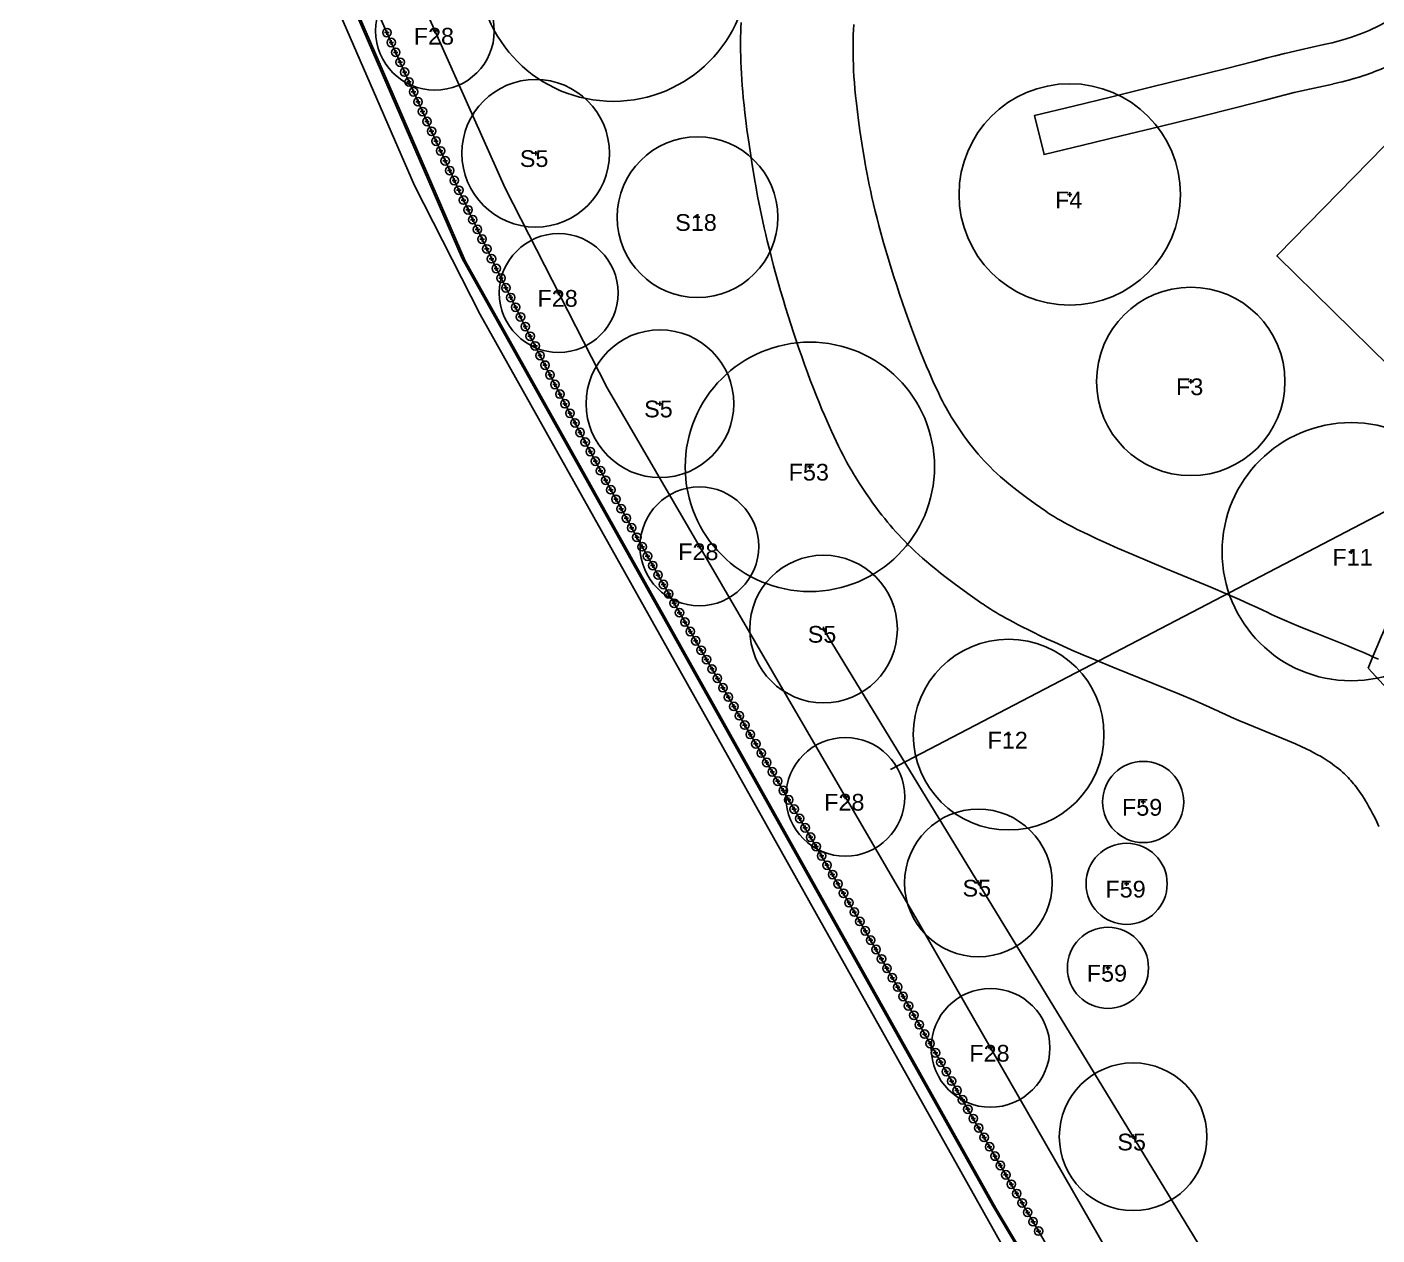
# Model space of a CAD drawing. Header units: millimetres. Extents: x 0 to 135, y -17 to 120.
# Drawn here: x 21.16 to 51.77, y 52.82 to 80.21 of the extents above; entities that cross this region are included whole.
import ezdxf

# ---------------------------------------------------------------- set-up
doc = ezdxf.new("R2010")
doc.units = ezdxf.units.MM
for name, color, linetype in [('Accessory', 7, 'Continuous'), ('Hedge', 7, 'Continuous'), ('Label', 7, 'Continuous'), ('Lot Boundary', 7, 'Continuous'), ('Path', 7, 'Continuous'), ('Plan View', 7, 'Continuous'), ('Plant', 7, 'Continuous'), ('Plant Row', 7, 'Continuous'), ('Region', 7, 'Continuous'), ('Sprinkler Line', 7, 'Continuous')]:
    doc.layers.add(name, color=color, linetype=linetype)
picture_1 = doc.add_image_def('image1.jpg', size_in_pixel=(8192, 8192))

# ---------------------------------------------------------------- blocks, each defined once
blk = doc.blocks.new('1')
at = {"flags": 1}
for tag in ['Export Name', 'Export Layer']:
    blk.add_attdef(tag, (0, 0), '', height=0.0254, dxfattribs=at)
at = {"layer": 'Plan View'}
image = blk.add_image(picture_1, insert=(0, 0), size_in_units=(120, 120), dxfattribs=dict(at, fade=50))
image.dxf.flags = 7
blk = doc.blocks.new('25')
at = {"layer": 'Path'}
for points in [[(51.818, 62.085), (51.768, 62.193), (51.722, 62.286), (51.675, 62.378), (51.635, 62.454), (51.593, 62.53), (51.551, 62.604), (51.516, 62.663), (51.481, 62.721), (51.444, 62.778), (51.408, 62.834), (51.37, 62.888), (51.332, 62.941), (51.303, 62.98), (51.274, 63.018), (51.244, 63.055), (51.214, 63.091), (51.184, 63.126), (51.154, 63.16), (51.123, 63.193), (51.102, 63.214), (51.071, 63.245), (51.039, 63.275), (50.995, 63.315), (50.951, 63.354), (50.906, 63.391), (50.86, 63.428), (50.814, 63.463), (50.766, 63.498), (50.718, 63.532), (50.669, 63.565), (50.619, 63.597), (50.556, 63.637), (50.492, 63.675), (50.426, 63.712), (50.346, 63.756), (50.264, 63.798), (50.167, 63.847), (50.053, 63.9), (49.923, 63.959), (49.744, 64.037), (48.844, 64.402), (48.639, 64.489), (48.466, 64.565), (48.326, 64.629), (48.202, 64.687), (48.184, 64.696), (48.092, 64.739), (47.974, 64.793), (47.825, 64.859), (47.619, 64.948), (47.294, 65.083), (45.784, 65.694), (45.381, 65.861), (45.101, 65.979), (44.855, 66.085), (44.641, 66.179), (44.461, 66.26), (44.283, 66.342), (44.138, 66.41), (43.995, 66.479), (43.855, 66.548), (43.745, 66.603), (43.638, 66.658), (43.533, 66.714), (43.43, 66.769), (43.355, 66.811), (43.281, 66.852), (43.209, 66.894), (43.139, 66.935), (43.071, 66.977), (43.004, 67.018), (42.94, 67.06), (42.877, 67.101), (42.837, 67.129), (42.817, 67.143), (42.547, 67.331), (42.33, 67.488), (42.157, 67.615), (42.007, 67.728), (41.878, 67.828), (41.769, 67.916), (41.662, 68.003), (41.558, 68.091), (41.471, 68.167), (41.386, 68.243), (41.302, 68.321), (41.219, 68.399), (41.138, 68.478), (41.058, 68.559), (40.993, 68.627), (40.928, 68.697), (40.863, 68.767), (40.799, 68.839), (40.736, 68.913), (40.673, 68.987), (40.611, 69.064), (40.548, 69.142), (40.486, 69.222), (40.412, 69.321), (40.338, 69.422), (40.264, 69.527), (40.19, 69.634), (40.115, 69.746), (40.041, 69.86), (39.965, 69.979), (39.94, 70.019), (39.902, 70.081), (39.864, 70.145), (39.825, 70.212), (39.786, 70.281), (39.748, 70.352), (39.708, 70.425), (39.669, 70.5), (39.616, 70.603), (39.563, 70.709), (39.51, 70.819), (39.457, 70.932), (39.403, 71.048), (39.35, 71.166), (39.296, 71.288), (39.243, 71.412), (39.189, 71.539), (39.122, 71.701), (39.056, 71.866), (38.99, 72.035), (38.924, 72.207), (38.859, 72.381), (38.794, 72.559), (38.73, 72.738), (38.666, 72.92), (38.604, 73.103), (38.542, 73.288), (38.482, 73.474), (38.422, 73.662), (38.364, 73.85), (38.307, 74.039), (38.251, 74.229), (38.197, 74.418), (38.144, 74.608), (38.092, 74.797), (38.043, 74.986), (37.995, 75.173), (37.949, 75.36), (37.913, 75.509), (37.879, 75.656), (37.846, 75.803), (37.815, 75.948), (37.785, 76.092), (37.756, 76.235), (37.729, 76.376), (37.703, 76.515), (37.679, 76.653), (37.673, 76.687), (37.607, 77.085), (37.557, 77.403), (37.521, 77.65), (37.487, 77.89), (37.461, 78.095), (37.44, 78.268), (37.421, 78.438), (37.404, 78.606), (37.391, 78.745), (37.379, 78.882), (37.37, 79.018), (37.361, 79.154), (37.354, 79.289), (37.349, 79.423), (37.345, 79.557), (37.343, 79.665), (37.342, 79.772), (37.342, 79.879), (37.343, 79.987), (37.345, 80.094), (37.348, 80.203), (37.353, 80.311)], [(39.908, 80.265), (39.902, 80.15), (39.897, 80.036), (39.894, 79.923), (39.893, 79.81), (39.893, 79.697), (39.894, 79.585), (39.896, 79.472), (39.9, 79.359), (39.906, 79.224), (39.914, 79.087), (39.924, 78.95), (39.936, 78.812), (39.951, 78.648), (39.969, 78.482), (39.992, 78.289), (40.018, 78.092), (40.05, 77.864), (40.094, 77.576), (40.161, 77.164), (40.171, 77.107), (40.191, 76.992), (40.212, 76.874), (40.236, 76.755), (40.26, 76.633), (40.287, 76.51), (40.321, 76.354), (40.358, 76.196), (40.397, 76.035), (40.438, 75.873), (40.48, 75.71), (40.524, 75.545), (40.579, 75.346), (40.636, 75.146), (40.696, 74.946), (40.756, 74.746), (40.819, 74.547), (40.883, 74.348), (40.948, 74.151), (41.014, 73.955), (41.081, 73.762), (41.149, 73.572), (41.217, 73.385), (41.285, 73.202), (41.354, 73.022), (41.423, 72.848), (41.492, 72.678), (41.56, 72.514), (41.616, 72.382), (41.672, 72.254), (41.728, 72.131), (41.782, 72.013), (41.836, 71.9), (41.879, 71.813), (41.921, 71.73), (41.962, 71.651), (42.003, 71.576), (42.043, 71.505), (42.072, 71.454), (42.101, 71.406), (42.12, 71.375), (42.194, 71.257), (42.269, 71.143), (42.343, 71.034), (42.407, 70.943), (42.472, 70.854), (42.536, 70.769), (42.601, 70.686), (42.666, 70.606), (42.732, 70.528), (42.798, 70.452), (42.866, 70.378), (42.934, 70.306), (43.003, 70.236), (43.074, 70.167), (43.156, 70.089), (43.24, 70.013), (43.326, 69.937), (43.426, 69.853), (43.541, 69.76), (43.673, 69.657), (43.824, 69.544), (44.023, 69.4), (44.265, 69.23), (44.31, 69.199), (44.358, 69.168), (44.407, 69.136), (44.458, 69.105), (44.53, 69.062), (44.604, 69.019), (44.682, 68.976), (44.763, 68.932), (44.867, 68.877), (44.976, 68.821), (45.112, 68.754), (45.253, 68.686), (45.424, 68.606), (45.627, 68.514), (45.889, 68.397), (46.216, 68.256), (46.98, 67.935), (48.006, 67.509), (48.391, 67.345), (48.656, 67.23), (48.885, 67.127), (49.057, 67.048), (49.2, 66.982), (49.269, 66.949), (49.383, 66.894), (49.519, 66.832), (49.676, 66.761), (49.853, 66.685), (50.05, 66.602), (50.371, 66.472), (51.088, 66.188), (51.302, 66.1), (51.455, 66.035), (51.586, 65.978), (51.697, 65.927), (51.806, 65.876)]]:
    blk.add_lwpolyline(points, dxfattribs=at)
at = {"flags": 1}
for tag in ['Export Name', 'Export Layer']:
    blk.add_attdef(tag, (0, 0), '', height=0.0254, dxfattribs=at)
blk = doc.blocks.new('26')
at = {"layer": 'Path'}
blk.add_lwpolyline([(51.571, 65.672), (51.663, 65.897), (51.768, 66.149), (51.868, 66.382), (51.972, 66.618), (52.072, 66.842), (52.163, 67.042), (52.261, 67.255), (52.344, 67.432), (52.431, 67.616), (52.522, 67.806), (52.617, 68.002), (52.717, 68.202), (52.794, 68.356), (52.873, 68.512), (52.954, 68.67), (53.037, 68.83), (53.122, 68.991), (53.209, 69.155), (53.298, 69.32), (53.359, 69.43), (53.42, 69.541), (53.482, 69.653), (53.545, 69.764), (53.609, 69.877), (53.673, 69.989), (53.738, 70.101), (53.804, 70.214), (53.871, 70.327), (53.939, 70.439), (54.007, 70.552), (54.076, 70.665), (54.146, 70.777), (54.216, 70.889), (54.287, 71.001), (54.359, 71.113), (54.431, 71.224), (54.504, 71.334), (54.578, 71.445), (54.652, 71.554), (54.727, 71.663), (54.803, 71.771), (54.879, 71.879), (54.955, 71.986), (55.033, 72.091), (55.072, 72.144), (55.15, 72.248), (55.189, 72.3), (55.228, 72.352), (55.268, 72.403), (55.308, 72.454), (55.347, 72.505), (55.387, 72.555), (55.427, 72.605), (55.468, 72.655), (55.508, 72.705), (55.548, 72.754), (55.589, 72.803), (55.63, 72.851), (55.671, 72.9), (55.711, 72.947), (55.753, 72.995), (55.794, 73.042), (55.835, 73.089), (55.876, 73.135), (55.918, 73.181), (55.96, 73.227), (56.001, 73.272), (56.043, 73.317), (56.085, 73.361), (56.127, 73.405), (56.169, 73.449), (56.212, 73.492), (56.254, 73.534), (56.296, 73.577), (56.339, 73.618), (56.382, 73.66), (56.424, 73.701), (56.467, 73.741), (56.51, 73.781), (56.553, 73.82), (56.596, 73.859), (56.639, 73.897), (56.683, 73.935), (56.726, 73.972), (56.77, 74.009), (56.813, 74.045), (56.857, 74.081), (56.901, 74.117), (56.945, 74.152), (56.989, 74.187), (57.033, 74.221), (57.078, 74.256), (57.122, 74.29), (57.167, 74.323), (57.212, 74.357), (57.257, 74.39), (57.302, 74.423), (57.347, 74.455), (57.392, 74.488), (57.438, 74.52), (57.483, 74.552), (57.529, 74.583), (57.575, 74.614), (57.621, 74.645), (57.667, 74.676), (57.714, 74.706), (57.76, 74.736), (57.807, 74.766), (57.853, 74.796), (57.9, 74.825), (57.947, 74.854), (57.994, 74.883), (58.041, 74.912), (58.088, 74.94), (58.135, 74.968), (58.183, 74.996), (58.23, 75.024), (58.278, 75.051), (58.326, 75.078), (58.374, 75.105), (58.421, 75.131), (58.47, 75.158), (58.518, 75.184), (58.614, 75.236), (58.711, 75.286), (58.808, 75.336), (58.906, 75.385), (59.004, 75.433), (59.102, 75.48), (59.201, 75.527), (59.3, 75.572), (59.399, 75.617), (59.498, 75.661), (59.598, 75.705), (59.698, 75.747), (59.798, 75.789), (59.898, 75.83), (59.999, 75.87), (60.1, 75.91), (60.201, 75.949), (60.302, 75.987), (60.403, 76.025), (60.505, 76.062), (60.606, 76.098), (60.708, 76.134), (60.81, 76.169), (60.912, 76.204), (61.014, 76.238), (61.167, 76.289), (61.32, 76.338), (61.473, 76.386), (61.627, 76.433), (61.78, 76.479), (61.933, 76.524), (62.087, 76.568), (62.291, 76.626), (62.494, 76.682), (62.749, 76.751), (63.052, 76.832), (63.605, 76.975), (64.541, 77.214), (64.878, 77.302), (65.116, 77.365), (65.304, 77.417), (65.491, 77.468), (65.675, 77.521), (65.812, 77.561), (65.948, 77.602), (66.083, 77.643), (66.216, 77.685), (66.349, 77.727), (66.436, 77.756), (66.479, 77.77), (66.744, 77.858), (67.015, 77.946), (67.34, 78.05), (67.672, 78.154), (68.059, 78.272), (68.5, 78.405), (69.043, 78.565), (69.633, 78.736), (70.357, 78.942), (71.228, 79.184), (72.359, 79.49), (73.776, 79.862), (74.465, 77.459), (73.373, 77.174), (72.416, 76.917), (71.553, 76.68), (70.81, 76.472), (70.186, 76.293), (69.651, 76.138), (69.165, 75.993), (68.731, 75.862), (68.351, 75.745), (68.026, 75.643), (67.707, 75.54), (67.442, 75.454), (67.269, 75.396), (67.183, 75.367), (67.055, 75.326), (66.926, 75.285), (66.796, 75.245), (66.666, 75.206), (66.536, 75.168), (66.405, 75.131), (66.23, 75.082), (66.055, 75.035), (65.835, 74.977), (65.57, 74.909), (65.127, 74.798), (64.236, 74.579), (63.923, 74.501), (63.699, 74.443), (63.52, 74.396), (63.341, 74.348), (63.162, 74.298), (63.028, 74.261), (62.894, 74.222), (62.761, 74.182), (62.627, 74.142), (62.493, 74.1), (62.36, 74.057), (62.271, 74.028), (62.182, 73.999), (62.093, 73.968), (62.005, 73.938), (61.916, 73.907), (61.828, 73.875), (61.74, 73.842), (61.651, 73.809), (61.563, 73.775), (61.475, 73.741), (61.387, 73.706), (61.3, 73.67), (61.212, 73.633), (61.124, 73.596), (61.037, 73.558), (60.95, 73.519), (60.863, 73.48), (60.776, 73.439), (60.689, 73.398), (60.603, 73.356), (60.516, 73.313), (60.43, 73.269), (60.344, 73.225), (60.258, 73.179), (60.173, 73.132), (60.087, 73.085), (60.002, 73.036), (59.917, 72.987), (59.832, 72.936), (59.747, 72.885), (59.663, 72.832), (59.579, 72.778), (59.495, 72.724), (59.453, 72.696), (59.411, 72.668), (59.369, 72.64), (59.328, 72.611), (59.286, 72.582), (59.244, 72.553), (59.203, 72.523), (59.161, 72.494), (59.12, 72.464), (59.079, 72.433), (59.037, 72.403), (58.996, 72.372), (58.955, 72.34), (58.914, 72.309), (58.873, 72.277), (58.832, 72.245), (58.791, 72.212), (58.75, 72.18), (58.71, 72.146), (58.669, 72.113), (58.628, 72.079), (58.588, 72.045), (58.547, 72.011), (58.507, 71.975), (58.466, 71.94), (58.426, 71.903), (58.386, 71.867), (58.346, 71.829), (58.306, 71.791), (58.266, 71.753), (58.226, 71.714), (58.186, 71.674), (58.146, 71.634), (58.106, 71.593), (58.066, 71.552), (58.026, 71.51), (57.987, 71.468), (57.947, 71.426), (57.908, 71.383), (57.868, 71.339), (57.829, 71.295), (57.79, 71.251), (57.751, 71.206), (57.712, 71.16), (57.673, 71.114), (57.634, 71.068), (57.595, 71.022), (57.556, 70.974), (57.517, 70.927), (57.479, 70.879), (57.44, 70.831), (57.402, 70.782), (57.364, 70.733), (57.326, 70.684), (57.287, 70.634), (57.25, 70.584), (57.212, 70.534), (57.174, 70.483), (57.136, 70.432), (57.099, 70.381), (57.061, 70.329), (57.024, 70.277), (56.987, 70.225), (56.949, 70.173), (56.876, 70.067), (56.802, 69.96), (56.729, 69.852), (56.657, 69.743), (56.585, 69.634), (56.513, 69.523), (56.442, 69.412), (56.372, 69.3), (56.302, 69.188), (56.233, 69.075), (56.164, 68.962), (56.096, 68.848), (56.029, 68.734), (55.962, 68.619), (55.896, 68.505), (55.83, 68.39), (55.765, 68.275), (55.701, 68.16), (55.637, 68.045), (55.574, 67.93), (55.512, 67.815), (55.451, 67.7), (55.36, 67.529), (55.271, 67.359), (55.183, 67.189), (55.098, 67.021), (55.014, 66.854), (54.932, 66.689), (54.852, 66.526), (54.774, 66.364), (54.673, 66.153), (54.575, 65.946), (54.481, 65.744), (54.392, 65.548), (54.305, 65.358), (54.204, 65.129), (54.108, 64.912), (54.002, 64.668), (53.892, 64.407), (53.77, 64.114), (53.63, 63.767), (53.538, 63.532)], close=True, dxfattribs=at)
at = {"flags": 1}
for tag in ['Export Name', 'Export Layer']:
    blk.add_attdef(tag, (0, 0), '', height=0.0254, dxfattribs=at)
blk = doc.blocks.new('27')
at = {"layer": 'Region'}
blk.add_lwpolyline([(64.821, 16.135), (47.387, 45.257), (31.439, 73.695), (29.947, 76.615), (21.269, 96.585), (28.361, 102.197), (42.114, 109.413), (68.819, 118.294), (77.639, 101.149), (82.079, 93.44), (90.775, 78.391), (103.175, 55.304), (100.566, 53.62), (108.309, 38.555)], close=True, dxfattribs=at)
at = {"flags": 1}
for tag in ['Export Name', 'Export Layer']:
    blk.add_attdef(tag, (0, 0), '', height=0.0254, dxfattribs=at)
blk = doc.blocks.new('28')
at = {"layer": 'Region'}
blk.add_lwpolyline([(43.131, 53.427), (31.098, 74.909), (21.972, 95.987), (28.756, 101.559), (42.566, 108.747), (69.055, 117.711), (103.378, 54.961), (100.793, 53.427), (108.465, 38.325), (65.34, 16.116)], close=True, dxfattribs=at)
at = {"flags": 1}
for tag in ['Export Name', 'Export Layer']:
    blk.add_attdef(tag, (0, 0), '', height=0.0254, dxfattribs=at)
blk = doc.blocks.new('87')
at = {"layer": 'Plant'}
for points in [[(47.5, 72.176), (47.601, 72.176)], [(47.551, 72.126), (47.551, 72.227)]]:
    blk.add_lwpolyline(points, dxfattribs=at)
blk.add_circle((47.551, 72.176), 2.136, dxfattribs=at)
at = {"flags": 1}
for tag in ['Export Name', 'Export Layer']:
    blk.add_attdef(tag, (0, 0), '', height=0.0254, dxfattribs=at)
blk = doc.blocks.new('104')
at = {"layer": 'Plant'}
for points in [[(32.646, 77.349), (32.747, 77.349)], [(32.696, 77.298), (32.696, 77.399)]]:
    blk.add_lwpolyline(points, dxfattribs=at)
blk.add_circle((32.696, 77.349), 1.674, dxfattribs=at)
at = {"flags": 1}
for tag in ['Export Name', 'Export Layer']:
    blk.add_attdef(tag, (0, 0), '', height=0.0254, dxfattribs=at)
blk = doc.blocks.new('105')
at = {"layer": 'Plant'}
for points in [[(35.464, 71.671), (35.565, 71.671)], [(35.515, 71.62), (35.515, 71.721)]]:
    blk.add_lwpolyline(points, dxfattribs=at)
blk.add_circle((35.515, 71.671), 1.674, dxfattribs=at)
at = {"flags": 1}
for tag in ['Export Name', 'Export Layer']:
    blk.add_attdef(tag, (0, 0), '', height=0.0254, dxfattribs=at)
blk = doc.blocks.new('108')
at = {"layer": 'Plant'}
for points in [[(36.366, 75.849), (36.366, 75.95)], [(36.315, 75.899), (36.416, 75.899)]]:
    blk.add_lwpolyline(points, dxfattribs=at)
blk.add_circle((36.366, 75.899), 1.821, dxfattribs=at)
at = {"flags": 1}
for tag in ['Export Name', 'Export Layer']:
    blk.add_attdef(tag, (0, 0), '', height=0.0254, dxfattribs=at)
blk = doc.blocks.new('109')
at = {"layer": 'Plant'}
for points in [[(34.407, 81.599), (34.508, 81.599)], [(34.458, 81.549), (34.458, 81.65)]]:
    blk.add_lwpolyline(points, dxfattribs=at)
blk.add_circle((34.458, 81.599), 3.073, dxfattribs=at)
at = {"flags": 1}
for tag in ['Export Name', 'Export Layer']:
    blk.add_attdef(tag, (0, 0), '', height=0.0254, dxfattribs=at)
blk = doc.blocks.new('117')
at = {"layer": 'Plant'}
for points in [[(43.37, 64.167), (43.472, 64.167)], [(43.421, 64.116), (43.421, 64.218)]]:
    blk.add_lwpolyline(points, dxfattribs=at)
blk.add_circle((43.421, 64.167), 2.162, dxfattribs=at)
at = {"flags": 1}
for tag in ['Export Name', 'Export Layer']:
    blk.add_attdef(tag, (0, 0), '', height=0.0254, dxfattribs=at)
blk = doc.blocks.new('183')
at = {"layer": 'Accessory'}
blk.add_lwpolyline([(52.053, 72.526), (52.06, 72.524), (52.067, 72.525), (52.073, 72.528), (55.876, 76.407), (55.883, 76.42), (55.885, 76.427), (55.885, 76.434), (55.88, 76.447), (53.351, 78.926), (53.343, 78.93), (53.338, 78.932), (53.33, 78.93), (53.318, 78.923), (49.524, 75.049), (49.516, 75.036), (49.514, 75.03), (49.514, 75.023), (49.518, 75.01), (52.047, 72.53)], close=True, dxfattribs=at)
at = {"flags": 1}
for tag in ['Export Name', 'Export Layer']:
    blk.add_attdef(tag, (0, 0), '', height=0.0254, dxfattribs=at)
blk = doc.blocks.new('267')
at = {"layer": 'Plant'}
for points in [[(38.863, 70.239), (38.965, 70.239)], [(38.914, 70.188), (38.914, 70.29)]]:
    blk.add_lwpolyline(points, dxfattribs=at)
blk.add_circle((38.914, 70.239), 2.827, dxfattribs=at)
at = {"flags": 1}
for tag in ['Export Name', 'Export Layer']:
    blk.add_attdef(tag, (0, 0), '', height=0.0254, dxfattribs=at)
blk = doc.blocks.new('268')
at = {"layer": 'Plant'}
for points in [[(51.138, 68.315), (51.239, 68.315)], [(51.188, 68.264), (51.188, 68.366)]]:
    blk.add_lwpolyline(points, dxfattribs=at)
blk.add_circle((51.188, 68.315), 2.926, dxfattribs=at)
at = {"flags": 1}
for tag in ['Export Name', 'Export Layer']:
    blk.add_attdef(tag, (0, 0), '', height=0.0254, dxfattribs=at)
blk = doc.blocks.new('269')
at = {"layer": 'Plant'}
for points in [[(44.757, 76.415), (44.858, 76.415)], [(44.807, 76.364), (44.807, 76.466)]]:
    blk.add_lwpolyline(points, dxfattribs=at)
blk.add_circle((44.807, 76.415), 2.51, dxfattribs=at)
at = {"flags": 1}
for tag in ['Export Name', 'Export Layer']:
    blk.add_attdef(tag, (0, 0), '', height=0.0254, dxfattribs=at)
blk = doc.blocks.new('276')
at = {"layer": 'Plant'}
for points in [[(46.422, 62.64), (46.524, 62.64)], [(46.473, 62.589), (46.473, 62.691)]]:
    blk.add_lwpolyline(points, dxfattribs=at)
blk.add_circle((46.473, 62.64), 0.92, dxfattribs=at)
at = {"flags": 1}
for tag in ['Export Name', 'Export Layer']:
    blk.add_attdef(tag, (0, 0), '', height=0.0254, dxfattribs=at)
blk = doc.blocks.new('279')
at = {"layer": 'Plant'}
for points in [[(46.046, 60.785), (46.147, 60.785)], [(46.097, 60.735), (46.097, 60.836)]]:
    blk.add_lwpolyline(points, dxfattribs=at)
blk.add_circle((46.097, 60.785), 0.92, dxfattribs=at)
at = {"flags": 1}
for tag in ['Export Name', 'Export Layer']:
    blk.add_attdef(tag, (0, 0), '', height=0.0254, dxfattribs=at)
blk = doc.blocks.new('280')
at = {"layer": 'Plant'}
for points in [[(45.623, 58.878), (45.725, 58.878)], [(45.674, 58.827), (45.674, 58.929)]]:
    blk.add_lwpolyline(points, dxfattribs=at)
blk.add_circle((45.674, 58.878), 0.92, dxfattribs=at)
at = {"flags": 1}
for tag in ['Export Name', 'Export Layer']:
    blk.add_attdef(tag, (0, 0), '', height=0.0254, dxfattribs=at)
blk = doc.blocks.new('321')
at = {"layer": 'Sprinkler Line'}
blk.add_lwpolyline([(83.106, 85.478), (40.74, 63.377)], dxfattribs=at)
at = {"flags": 1}
for tag in ['Export Name', 'Export Layer']:
    blk.add_attdef(tag, (0, 0), '', height=0.0254, dxfattribs=at)
blk = doc.blocks.new('340')
at = {"layer": 'Hedge'}
blk.add_lwpolyline([(45.759, 78.629), (46.642, 78.844), (47.503, 79.056), (48.361, 79.27), (48.98, 79.429), (49.281, 79.51), (49.463, 79.558), (49.471, 79.56), (49.676, 79.611), (49.685, 79.613), (50.043, 79.695), (50.573, 79.812), (50.76, 79.856), (50.895, 79.891), (51.003, 79.921), (51.098, 79.95), (51.194, 79.98), (51.278, 80.009), (51.363, 80.04), (51.449, 80.073), (51.523, 80.103), (51.599, 80.136), (51.675, 80.171), (51.754, 80.208), (51.834, 80.247), (51.916, 80.289), (51.971, 80.319), (52.011, 80.341), (52.051, 80.364), (52.106, 80.396), (52.162, 80.43), (52.218, 80.466), (52.275, 80.503), (52.348, 80.553), (52.421, 80.604), (52.495, 80.657), (52.568, 80.712), (52.658, 80.781), (52.748, 80.851), (52.852, 80.936), (52.971, 81.035), (53.104, 81.148), (53.248, 81.275), (53.417, 81.428), (53.644, 81.639), (54.293, 82.26), (54.301, 82.268), (54.38, 82.339), (54.391, 82.349), (54.431, 82.383), (54.903, 82.796), (54.921, 82.811), (55.022, 82.891), (55.042, 82.905), (55.13, 82.968), (55.149, 82.981), (55.232, 83.033), (55.246, 83.042), (55.292, 83.068), (55.306, 83.076), (55.511, 83.186), (55.533, 83.197), (55.656, 83.255), (55.681, 83.266), (55.787, 83.308), (55.814, 83.318), (55.915, 83.351), (55.941, 83.359), (56.044, 83.386), (56.069, 83.392), (56.195, 83.418), (56.214, 83.421), (56.306, 83.436), (56.322, 83.438), (56.511, 83.461), (56.528, 83.463), (56.684, 83.476), (56.7, 83.477), (56.839, 83.484), (56.854, 83.485), (56.977, 83.487), (56.992, 83.487), (57.112, 83.484), (57.127, 83.484), (57.232, 83.478), (57.247, 83.477), (57.346, 83.469), (57.361, 83.468), (57.453, 83.457), (57.467, 83.455), (57.551, 83.443), (57.564, 83.441), (57.64, 83.427), (57.654, 83.425), (57.73, 83.409), (57.743, 83.406), (57.811, 83.389), (57.824, 83.386), (57.891, 83.368), (57.905, 83.364), (57.972, 83.343), (57.984, 83.339), (58.034, 83.322), (58.046, 83.318), (58.168, 83.273), (58.181, 83.268), (58.284, 83.226), (58.296, 83.221), (58.389, 83.18), (58.402, 83.174), (58.493, 83.131), (58.506, 83.125), (58.587, 83.083), (58.6, 83.076), (58.68, 83.032), (58.693, 83.024), (58.771, 82.977), (58.784, 82.969), (58.861, 82.919), (58.873, 82.911), (58.942, 82.863), (58.954, 82.855), (59.021, 82.805), (59.033, 82.796), (59.1, 82.743), (59.111, 82.734), (59.169, 82.684), (59.18, 82.675), (59.238, 82.623), (59.247, 82.614), (59.305, 82.559), (59.314, 82.55), (59.371, 82.493), (59.38, 82.484), (59.436, 82.424), (59.444, 82.415), (59.499, 82.352), (59.507, 82.343), (59.562, 82.278), (59.57, 82.269), (59.624, 82.201), (59.628, 82.195), (59.634, 82.188), (59.638, 82.182), (59.701, 82.098), (59.709, 82.087), (59.768, 82.003), (59.775, 81.992), (59.825, 81.917), (59.833, 81.905), (59.879, 81.83), (59.887, 81.818), (59.93, 81.743), (59.937, 81.73), (59.978, 81.655), (59.985, 81.641), (60.022, 81.566), (60.028, 81.553), (60.059, 81.485), (60.065, 81.472), (60.094, 81.403), (60.099, 81.389), (60.129, 81.312), (60.134, 81.298), (60.161, 81.22), (60.166, 81.205), (60.19, 81.126), (60.194, 81.112), (60.216, 81.031), (60.22, 81.018), (60.239, 80.935), (60.243, 80.922), (60.262, 80.829), (60.265, 80.815), (60.283, 80.711), (60.285, 80.697), (60.302, 80.581), (60.304, 80.567), (60.318, 80.438), (60.319, 80.427), (60.327, 80.341), (60.328, 80.33), (60.332, 80.262), (60.333, 80.249), (60.336, 80.181), (60.336, 80.168), (60.337, 80.1), (60.337, 80.087), (60.335, 80.009), (60.335, 79.996), (60.331, 79.919), (60.33, 79.906), (60.324, 79.818), (60.323, 79.806), (60.314, 79.719), (60.312, 79.706), (60.3, 79.611), (60.298, 79.598), (60.281, 79.495), (60.279, 79.482), (60.258, 79.372), (60.255, 79.359), (60.229, 79.243), (60.226, 79.23), (60.198, 79.118), (60.194, 79.105), (60.159, 78.983), (60.155, 78.969), (60.116, 78.847), (60.111, 78.832), (60.063, 78.7), (60.057, 78.683), (60.01, 78.567), (60.003, 78.551), (59.966, 78.467), (59.957, 78.448), (59.935, 78.405), (59.924, 78.384), (59.896, 78.335), (59.885, 78.316), (59.847, 78.257), (59.835, 78.239), (59.787, 78.17), (59.775, 78.153), (59.707, 78.066), (59.694, 78.05), (59.601, 77.939), (59.585, 77.922), (59.43, 77.756), (59.414, 77.74), (59.29, 77.62), (58.654, 78.278), (58.771, 78.39), (58.91, 78.539), (58.989, 78.632), (59.044, 78.703), (59.08, 78.755), (59.106, 78.796), (59.123, 78.826), (59.136, 78.85), (59.165, 78.917), (59.206, 79.017), (59.248, 79.134), (59.282, 79.242), (59.313, 79.35), (59.338, 79.449), (59.361, 79.551), (59.38, 79.647), (59.394, 79.737), (59.405, 79.819), (59.413, 79.893), (59.418, 79.967), (59.421, 80.032), (59.422, 80.097), (59.422, 80.153), (59.42, 80.208), (59.416, 80.264), (59.409, 80.34), (59.396, 80.457), (59.381, 80.56), (59.365, 80.649), (59.349, 80.728), (59.332, 80.797), (59.314, 80.864), (59.294, 80.929), (59.272, 80.993), (59.248, 81.056), (59.224, 81.112), (59.199, 81.167), (59.168, 81.229), (59.135, 81.291), (59.099, 81.354), (59.059, 81.417), (59.017, 81.482), (58.965, 81.555), (58.908, 81.632), (58.906, 81.634), (58.858, 81.695), (58.811, 81.751), (58.764, 81.804), (58.717, 81.854), (58.67, 81.902), (58.622, 81.947), (58.574, 81.99), (58.525, 82.031), (58.47, 82.075), (58.415, 82.116), (58.358, 82.155), (58.294, 82.197), (58.229, 82.236), (58.162, 82.273), (58.093, 82.308), (58.015, 82.346), (57.935, 82.381), (57.844, 82.418), (57.734, 82.458), (57.697, 82.471), (57.643, 82.487), (57.59, 82.502), (57.536, 82.515), (57.473, 82.528), (57.411, 82.539), (57.341, 82.55), (57.263, 82.559), (57.179, 82.566), (57.087, 82.57), (56.983, 82.572), (56.876, 82.571), (56.753, 82.565), (56.614, 82.553), (56.442, 82.532), (56.368, 82.52), (56.264, 82.499), (56.188, 82.478), (56.113, 82.454), (56.033, 82.422), (55.933, 82.375), (55.745, 82.274), (55.713, 82.255), (55.648, 82.214), (55.579, 82.165), (55.497, 82.1), (55.029, 81.691), (54.99, 81.658), (54.921, 81.595), (54.274, 80.976), (54.269, 80.972), (54.035, 80.754), (53.857, 80.593), (53.703, 80.458), (53.561, 80.336), (53.432, 80.229), (53.318, 80.137), (53.219, 80.059), (53.119, 79.982), (53.035, 79.92), (52.954, 79.861), (52.949, 79.857), (52.87, 79.802), (52.864, 79.798), (52.785, 79.745), (52.78, 79.741), (52.717, 79.7), (52.711, 79.696), (52.649, 79.656), (52.643, 79.653), (52.581, 79.615), (52.574, 79.611), (52.513, 79.574), (52.506, 79.571), (52.461, 79.544), (52.455, 79.541), (52.407, 79.515), (52.344, 79.481), (52.338, 79.478), (52.249, 79.432), (52.242, 79.429), (52.155, 79.386), (52.148, 79.382), (52.062, 79.342), (52.055, 79.338), (51.97, 79.3), (51.963, 79.297), (51.88, 79.262), (51.872, 79.258), (51.79, 79.225), (51.782, 79.222), (51.688, 79.185), (51.68, 79.182), (51.587, 79.148), (51.578, 79.145), (51.486, 79.114), (51.478, 79.111), (51.373, 79.078), (51.365, 79.075), (51.261, 79.044), (51.253, 79.042), (51.136, 79.009), (51.128, 79.007), (50.985, 78.97), (50.977, 78.968), (50.781, 78.921), (50.773, 78.919), (50.243, 78.803), (49.893, 78.723), (49.695, 78.674), (49.517, 78.626), (49.212, 78.545), (48.585, 78.384), (47.722, 78.168), (46.859, 77.956), (45.975, 77.741), (45.107, 77.531), (44.225, 77.319), (44.011, 78.208), (44.892, 78.419)], close=True, dxfattribs=at)
at = {"flags": 1}
for tag in ['Export Name', 'Export Layer']:
    blk.add_attdef(tag, (0, 0), '', height=0.0254, dxfattribs=at)
blk = doc.blocks.new('347')
at = {"layer": 'Plant Row'}
for points in [[(39.173, 66.561), (39.275, 66.561)], [(39.224, 66.51), (39.224, 66.612)], [(39.224, 66.561), (49.756, 49.294)], [(42.684, 60.805), (42.785, 60.805)], [(42.735, 60.755), (42.735, 60.856)], [(46.194, 55.05), (46.296, 55.05)], [(46.245, 54.999), (46.245, 55.101)], [(49.705, 49.294), (49.806, 49.294)], [(49.756, 49.243), (49.756, 49.345)]]:
    blk.add_lwpolyline(points, dxfattribs=at)
for centre in [(39.224, 66.561), (42.735, 60.805), (46.245, 55.05), (49.756, 49.294)]:
    blk.add_circle(centre, 1.674, dxfattribs=at)
at = {"flags": 1}
for tag in ['Export Name', 'Export Layer']:
    blk.add_attdef(tag, (0, 0), '', height=0.0254, dxfattribs=at)
blk = doc.blocks.new('348')
at = {"layer": 'Plant Row'}
for points in [[(27.829, 86.171), (29.916, 81.234), (32.005, 76.557), (34.315, 72.029), (41.398, 59.873), (49.561, 45.663)], [(30.361, 80.125), (30.462, 80.125)], [(30.411, 80.074), (30.411, 80.176)], [(33.166, 74.181), (33.268, 74.181)], [(33.217, 74.131), (33.217, 74.232)], [(36.358, 68.436), (36.459, 68.436)], [(36.408, 68.385), (36.408, 68.487)], [(39.718, 62.705), (39.718, 62.806)], [(39.668, 62.756), (39.769, 62.756)], [(42.96, 57.065), (43.062, 57.065)], [(43.011, 57.014), (43.011, 57.116)]]:
    blk.add_lwpolyline(points, dxfattribs=at)
for centre in [(30.411, 80.125), (33.217, 74.181), (36.408, 68.436), (39.718, 62.756), (43.011, 57.065)]:
    blk.add_circle(centre, 1.346, dxfattribs=at)
at = {"flags": 1}
for tag in ['Export Name', 'Export Layer']:
    blk.add_attdef(tag, (0, 0), '', height=0.0254, dxfattribs=at)
blk = doc.blocks.new('385')
at = {"layer": 'Lot Boundary'}
blk.add_lwpolyline([(43.065, 53.479), (31.032, 74.961), (21.906, 96.039), (28.69, 101.612), (42.5, 108.799), (68.989, 117.764), (103.311, 55.014), (100.727, 53.479), (108.399, 38.377), (65.274, 16.169)], close=True, dxfattribs=at)
at = {"flags": 1}
for tag in ['Export Name', 'Export Layer']:
    blk.add_attdef(tag, (0, 0), '', height=0.0254, dxfattribs=at)
blk = doc.blocks.new('403')
at = {"layer": 'Plant Row'}
for points in [[(44.704, 51.873), (43.588, 53.789), (42.551, 55.579), (41.489, 57.425), (40.951, 58.364), (40.518, 59.117), (40.049, 59.929), (39.497, 60.877), (37.055, 65.037), (36.592, 65.831), (36.259, 66.407), (35.969, 66.911), (35.721, 67.346), (35.472, 67.784), (35.224, 68.227), (35.015, 68.6), (34.806, 68.977), (34.596, 69.359), (34.384, 69.747), (34.171, 70.142), (33.999, 70.462), (33.825, 70.788), (33.65, 71.118), (33.473, 71.454), (33.294, 71.796), (33.113, 72.144), (32.93, 72.499), (32.745, 72.86), (32.557, 73.228), (32.367, 73.604), (32.175, 73.988), (31.979, 74.38), (31.88, 74.58), (31.779, 74.786), (31.676, 74.997), (31.572, 75.212), (31.466, 75.432), (31.358, 75.657), (31.249, 75.885), (31.139, 76.118), (30.97, 76.476), (30.799, 76.841), (30.626, 77.215), (30.449, 77.597), (30.271, 77.986), (30.09, 78.381), (29.908, 78.783), (29.662, 79.327), (29.413, 79.88), (29.162, 80.442)], [(29.271, 80.085), (29.373, 80.085)], [(29.322, 80.034), (29.322, 80.136)], [(29.422, 79.81), (29.422, 79.912)], [(29.371, 79.861), (29.473, 79.861)], [(29.472, 79.637), (29.573, 79.637)], [(29.523, 79.586), (29.523, 79.688)], [(29.573, 79.413), (29.674, 79.413)], [(29.623, 79.362), (29.623, 79.463)], [(29.674, 79.189), (29.775, 79.189)], [(29.724, 79.138), (29.724, 79.24)], [(29.826, 78.914), (29.826, 79.016)], [(29.775, 78.965), (29.876, 78.965)], [(29.876, 78.741), (29.978, 78.741)], [(29.927, 78.69), (29.927, 78.792)], [(29.978, 78.517), (30.079, 78.517)], [(30.028, 78.467), (30.028, 78.568)], [(30.079, 78.294), (30.181, 78.294)], [(30.13, 78.243), (30.13, 78.345)], [(30.181, 78.07), (30.283, 78.07)], [(30.232, 78.02), (30.232, 78.121)], [(30.284, 77.847), (30.385, 77.847)], [(30.335, 77.796), (30.335, 77.898)], [(30.386, 77.624), (30.488, 77.624)], [(30.437, 77.573), (30.437, 77.675)], [(30.489, 77.401), (30.591, 77.401)], [(30.54, 77.35), (30.54, 77.451)], [(30.592, 77.178), (30.694, 77.178)], [(30.643, 77.127), (30.643, 77.228)], [(30.696, 76.955), (30.797, 76.955)], [(30.747, 76.904), (30.747, 77.006)], [(30.8, 76.732), (30.901, 76.732)], [(30.85, 76.681), (30.85, 76.783)], [(30.954, 76.459), (30.954, 76.561)], [(30.904, 76.51), (31.005, 76.51)], [(31.008, 76.287), (31.11, 76.287)], [(31.059, 76.237), (31.059, 76.338)], [(31.113, 76.065), (31.215, 76.065)], [(31.164, 76.014), (31.164, 76.116)], [(31.218, 75.843), (31.32, 75.843)], [(31.269, 75.792), (31.269, 75.894)], [(31.324, 75.622), (31.426, 75.622)], [(31.375, 75.571), (31.375, 75.672)], [(31.43, 75.4), (31.532, 75.4)], [(31.481, 75.349), (31.481, 75.451)], [(31.537, 75.179), (31.638, 75.179)], [(31.588, 75.128), (31.588, 75.23)], [(31.695, 74.907), (31.695, 75.009)], [(31.644, 74.958), (31.746, 74.958)], [(31.752, 74.737), (31.854, 74.737)], [(31.803, 74.686), (31.803, 74.788)], [(31.861, 74.517), (31.962, 74.517)], [(31.911, 74.466), (31.911, 74.568)], [(31.97, 74.297), (32.072, 74.297)], [(32.021, 74.246), (32.021, 74.347)], [(32.13, 74.026), (32.13, 74.128)], [(32.08, 74.077), (32.181, 74.077)], [(32.19, 73.857), (32.291, 73.857)], [(32.24, 73.806), (32.24, 73.908)], [(32.3, 73.638), (32.401, 73.638)], [(32.351, 73.587), (32.351, 73.688)], [(32.411, 73.418), (32.512, 73.418)], [(32.461, 73.368), (32.461, 73.469)], [(32.522, 73.199), (32.623, 73.199)], [(32.572, 73.148), (32.572, 73.25)], [(32.633, 72.98), (32.735, 72.98)], [(32.684, 72.929), (32.684, 73.031)], [(32.745, 72.761), (32.846, 72.761)], [(32.795, 72.711), (32.795, 72.812)], [(32.908, 72.492), (32.908, 72.594)], [(32.857, 72.543), (32.958, 72.543)], [(32.969, 72.324), (33.071, 72.324)], [(33.02, 72.274), (33.02, 72.375)], [(33.082, 72.106), (33.184, 72.106)], [(33.133, 72.055), (33.133, 72.157)], [(33.195, 71.888), (33.297, 71.888)], [(33.246, 71.837), (33.246, 71.939)], [(33.309, 71.67), (33.41, 71.67)], [(33.36, 71.62), (33.36, 71.721)], [(33.423, 71.453), (33.524, 71.453)], [(33.473, 71.402), (33.473, 71.504)], [(33.537, 71.235), (33.639, 71.235)], [(33.588, 71.185), (33.588, 71.286)], [(33.703, 70.967), (33.703, 71.069)], [(33.652, 71.018), (33.753, 71.018)], [(33.767, 70.801), (33.869, 70.801)], [(33.818, 70.75), (33.818, 70.852)], [(33.883, 70.584), (33.984, 70.584)], [(33.933, 70.534), (33.933, 70.635)], [(34.049, 70.317), (34.049, 70.419)], [(33.999, 70.368), (34.1, 70.368)], [(34.115, 70.151), (34.216, 70.151)], [(34.166, 70.101), (34.166, 70.202)], [(34.232, 69.935), (34.333, 69.935)], [(34.283, 69.885), (34.283, 69.986)], [(34.349, 69.719), (34.45, 69.719)], [(34.4, 69.669), (34.4, 69.77)], [(34.466, 69.504), (34.568, 69.504)], [(34.517, 69.453), (34.517, 69.555)], [(34.584, 69.288), (34.686, 69.288)], [(34.635, 69.237), (34.635, 69.339)], [(34.703, 69.073), (34.804, 69.073)], [(34.754, 69.022), (34.754, 69.124)], [(34.872, 68.807), (34.872, 68.909)], [(34.822, 68.858), (34.923, 68.858)], [(34.941, 68.643), (35.042, 68.643)], [(34.991, 68.592), (34.991, 68.694)], [(35.06, 68.428), (35.162, 68.428)], [(35.111, 68.378), (35.111, 68.479)], [(35.18, 68.214), (35.282, 68.214)], [(35.231, 68.163), (35.231, 68.265)], [(35.3, 68), (35.402, 68)], [(35.351, 67.949), (35.351, 68.051)], [(35.421, 67.786), (35.522, 67.786)], [(35.472, 67.735), (35.472, 67.837)], [(35.542, 67.572), (35.644, 67.572)], [(35.593, 67.521), (35.593, 67.623)], [(35.663, 67.358), (35.765, 67.358)], [(35.714, 67.308), (35.714, 67.409)], [(35.785, 67.145), (35.886, 67.145)], [(35.836, 67.094), (35.836, 67.196)], [(35.907, 66.932), (36.008, 66.932)], [(35.957, 66.881), (35.957, 66.982)], [(36.08, 66.668), (36.08, 66.769)], [(36.029, 66.719), (36.131, 66.719)], [(36.151, 66.506), (36.253, 66.506)], [(36.202, 66.455), (36.202, 66.556)], [(36.274, 66.293), (36.376, 66.293)], [(36.325, 66.242), (36.325, 66.344)], [(36.448, 66.029), (36.448, 66.131)], [(36.397, 66.08), (36.499, 66.08)], [(36.52, 65.868), (36.622, 65.868)], [(36.571, 65.817), (36.571, 65.918)], [(36.644, 65.655), (36.746, 65.655)], [(36.695, 65.605), (36.695, 65.706)], [(36.768, 65.443), (36.869, 65.443)], [(36.818, 65.392), (36.818, 65.494)], [(36.891, 65.231), (36.993, 65.231)], [(36.942, 65.18), (36.942, 65.282)], [(37.015, 65.019), (37.117, 65.019)], [(37.066, 64.968), (37.066, 65.069)], [(37.14, 64.807), (37.241, 64.807)], [(37.19, 64.756), (37.19, 64.858)], [(37.315, 64.544), (37.315, 64.646)], [(37.264, 64.595), (37.365, 64.595)], [(37.388, 64.383), (37.49, 64.383)], [(37.439, 64.332), (37.439, 64.434)], [(37.513, 64.171), (37.614, 64.171)], [(37.563, 64.12), (37.563, 64.222)], [(37.688, 63.909), (37.688, 64.01)], [(37.637, 63.959), (37.739, 63.959)], [(37.761, 63.748), (37.863, 63.748)], [(37.812, 63.697), (37.812, 63.798)], [(37.886, 63.536), (37.987, 63.536)], [(37.936, 63.485), (37.936, 63.586)], [(38.061, 63.273), (38.061, 63.375)], [(38.01, 63.324), (38.112, 63.324)], [(38.134, 63.112), (38.236, 63.112)], [(38.185, 63.061), (38.185, 63.163)], [(38.259, 62.9), (38.36, 62.9)], [(38.31, 62.849), (38.31, 62.951)], [(38.383, 62.688), (38.485, 62.688)], [(38.434, 62.637), (38.434, 62.739)], [(38.507, 62.476), (38.609, 62.476)], [(38.558, 62.426), (38.558, 62.527)], [(38.632, 62.265), (38.733, 62.265)], [(38.683, 62.214), (38.683, 62.315)], [(38.756, 62.053), (38.858, 62.053)], [(38.807, 62.002), (38.807, 62.103)], [(38.881, 61.841), (38.982, 61.841)], [(38.931, 61.79), (38.931, 61.892)], [(39.005, 61.629), (39.106, 61.629)], [(39.056, 61.578), (39.056, 61.68)], [(39.129, 61.417), (39.231, 61.417)], [(39.18, 61.366), (39.18, 61.468)], [(39.304, 61.154), (39.304, 61.256)], [(39.254, 61.205), (39.355, 61.205)], [(39.378, 60.993), (39.48, 60.993)], [(39.429, 60.943), (39.429, 61.044)], [(39.502, 60.781), (39.604, 60.781)], [(39.553, 60.731), (39.553, 60.832)], [(39.676, 60.518), (39.676, 60.62)], [(39.625, 60.569), (39.727, 60.569)], [(39.749, 60.357), (39.851, 60.357)], [(39.8, 60.306), (39.8, 60.407)], [(39.873, 60.144), (39.974, 60.144)], [(39.923, 60.093), (39.923, 60.195)], [(39.996, 59.932), (40.098, 59.932)], [(40.047, 59.881), (40.047, 59.983)], [(40.119, 59.719), (40.221, 59.719)], [(40.17, 59.668), (40.17, 59.77)], [(40.242, 59.507), (40.344, 59.507)], [(40.293, 59.456), (40.293, 59.557)], [(40.365, 59.294), (40.466, 59.294)], [(40.416, 59.243), (40.416, 59.345)], [(40.539, 59.03), (40.539, 59.132)], [(40.488, 59.081), (40.589, 59.081)], [(40.61, 58.868), (40.712, 58.868)], [(40.661, 58.817), (40.661, 58.919)], [(40.732, 58.655), (40.834, 58.655)], [(40.783, 58.604), (40.783, 58.706)], [(40.906, 58.391), (40.906, 58.493)], [(40.855, 58.442), (40.956, 58.442)], [(40.977, 58.229), (41.079, 58.229)], [(41.028, 58.178), (41.028, 58.28)], [(41.099, 58.016), (41.201, 58.016)], [(41.15, 57.965), (41.15, 58.067)], [(41.221, 57.803), (41.323, 57.803)], [(41.272, 57.752), (41.272, 57.854)], [(41.344, 57.59), (41.445, 57.59)], [(41.394, 57.539), (41.394, 57.64)], [(41.466, 57.377), (41.567, 57.377)], [(41.517, 57.326), (41.517, 57.427)], [(41.588, 57.164), (41.69, 57.164)], [(41.639, 57.113), (41.639, 57.214)], [(41.711, 56.951), (41.813, 56.951)], [(41.762, 56.9), (41.762, 57.002)], [(41.834, 56.738), (41.935, 56.738)], [(41.884, 56.687), (41.884, 56.789)], [(41.956, 56.525), (42.058, 56.525)], [(42.007, 56.474), (42.007, 56.576)], [(42.129, 56.261), (42.129, 56.363)], [(42.079, 56.312), (42.18, 56.312)], [(42.201, 56.099), (42.303, 56.099)], [(42.252, 56.048), (42.252, 56.15)], [(42.324, 55.886), (42.425, 55.886)], [(42.375, 55.835), (42.375, 55.937)], [(42.497, 55.623), (42.497, 55.724)], [(42.446, 55.673), (42.548, 55.673)], [(42.569, 55.461), (42.671, 55.461)], [(42.62, 55.41), (42.62, 55.511)], [(42.692, 55.248), (42.794, 55.248)], [(42.743, 55.197), (42.743, 55.299)], [(42.815, 55.035), (42.917, 55.035)], [(42.866, 54.985), (42.866, 55.086)], [(42.938, 54.823), (43.04, 54.823)], [(42.989, 54.772), (42.989, 54.874)], [(43.062, 54.61), (43.163, 54.61)], [(43.112, 54.559), (43.112, 54.661)], [(43.185, 54.398), (43.286, 54.398)], [(43.235, 54.347), (43.235, 54.448)], [(43.359, 54.134), (43.359, 54.236)], [(43.308, 54.185), (43.409, 54.185)], [(43.431, 53.972), (43.532, 53.972)], [(43.482, 53.922), (43.482, 54.023)], [(43.554, 53.76), (43.656, 53.76)], [(43.605, 53.709), (43.605, 53.811)], [(43.729, 53.497), (43.729, 53.598)], [(43.678, 53.548), (43.779, 53.548)], [(43.801, 53.335), (43.903, 53.335)], [(43.852, 53.285), (43.852, 53.386)], [(43.925, 53.123), (44.027, 53.123)], [(43.976, 53.072), (43.976, 53.174)], [(44.049, 52.911), (44.15, 52.911)], [(44.1, 52.86), (44.1, 52.962)]]:
    blk.add_lwpolyline(points, dxfattribs=at)
for centre in [(29.322, 80.085), (29.422, 79.861), (29.523, 79.637), (29.623, 79.413), (29.724, 79.189), (29.826, 78.965), (29.927, 78.741), (30.028, 78.517), (30.13, 78.294), (30.232, 78.07), (30.335, 77.847), (30.437, 77.624), (30.54, 77.401), (30.643, 77.178), (30.747, 76.955), (30.85, 76.732), (30.954, 76.51), (31.059, 76.287), (31.164, 76.065), (31.269, 75.843), (31.375, 75.622), (31.481, 75.4), (31.588, 75.179), (31.695, 74.958), (31.803, 74.737), (31.911, 74.517), (32.021, 74.297), (32.13, 74.077), (32.24, 73.857), (32.351, 73.638), (32.461, 73.418), (32.572, 73.199), (32.684, 72.98), (32.795, 72.761), (32.908, 72.543), (33.02, 72.324), (33.133, 72.106), (33.246, 71.888), (33.36, 71.67), (33.473, 71.453), (33.588, 71.235), (33.703, 71.018), (33.818, 70.801), (33.933, 70.584), (34.049, 70.368), (34.166, 70.151), (34.283, 69.935), (34.4, 69.719), (34.517, 69.504), (34.635, 69.288), (34.754, 69.073), (34.872, 68.858), (34.991, 68.643), (35.111, 68.428), (35.231, 68.214), (35.351, 68), (35.472, 67.786), (35.593, 67.572), (35.714, 67.358), (35.836, 67.145), (35.957, 66.932), (36.08, 66.719), (36.202, 66.506), (36.325, 66.293), (36.448, 66.08), (36.571, 65.868), (36.695, 65.655), (36.818, 65.443), (36.942, 65.231), (37.066, 65.019), (37.19, 64.807), (37.315, 64.595), (37.439, 64.383), (37.563, 64.171), (37.688, 63.959), (37.812, 63.748), (37.936, 63.536), (38.061, 63.324), (38.185, 63.112), (38.31, 62.9), (38.434, 62.688), (38.558, 62.476), (38.683, 62.265), (38.807, 62.053), (38.931, 61.841), (39.056, 61.629), (39.18, 61.417), (39.304, 61.205), (39.429, 60.993), (39.553, 60.781), (39.676, 60.569), (39.8, 60.357), (39.923, 60.144), (40.047, 59.932), (40.17, 59.719), (40.293, 59.507), (40.416, 59.294), (40.539, 59.081), (40.661, 58.868), (40.783, 58.655), (40.906, 58.442), (41.028, 58.229), (41.15, 58.016), (41.272, 57.803), (41.394, 57.59), (41.517, 57.377), (41.639, 57.164), (41.762, 56.951), (41.884, 56.738), (42.007, 56.525), (42.129, 56.312), (42.252, 56.099), (42.375, 55.886), (42.497, 55.673), (42.62, 55.461), (42.743, 55.248), (42.866, 55.035), (42.989, 54.823), (43.112, 54.61), (43.235, 54.398), (43.359, 54.185), (43.482, 53.972), (43.605, 53.76), (43.729, 53.548), (43.852, 53.335), (43.976, 53.123), (44.1, 52.911)]:
    blk.add_circle(centre, 0.0956, dxfattribs=at)
at = {"flags": 1}
for tag in ['Export Name', 'Export Layer']:
    blk.add_attdef(tag, (0, 0), '', height=0.0254, dxfattribs=at)
blk = doc.blocks.new('541')
at = {"flags": 1}
for tag in ['Export Name', 'Export Layer']:
    blk.add_attdef(tag, (0, 0), '', height=0.0254, dxfattribs=at)
at = {"layer": 'Label', "insert": (29.931, 80.192), "char_height": 0.37948, "attachment_point": 1}
blk.add_mtext('\\fArial|b0|i0;F28', dxfattribs=at)
blk = doc.blocks.new('546')
at = {"flags": 1}
for tag in ['Export Name', 'Export Layer']:
    blk.add_attdef(tag, (0, 0), '', height=0.0254, dxfattribs=at)
at = {"layer": 'Label', "insert": (32.337, 77.418), "char_height": 0.37948, "attachment_point": 1}
blk.add_mtext('\\fArial|b0|i0;S5', dxfattribs=at)
blk = doc.blocks.new('552')
at = {"flags": 1}
for tag in ['Export Name', 'Export Layer']:
    blk.add_attdef(tag, (0, 0), '', height=0.0254, dxfattribs=at)
at = {"layer": 'Label', "insert": (44.475, 76.479), "char_height": 0.37948, "attachment_point": 1}
blk.add_mtext('\\fArial|b0|i0;F4', dxfattribs=at)
blk = doc.blocks.new('556')
at = {"flags": 1}
for tag in ['Export Name', 'Export Layer']:
    blk.add_attdef(tag, (0, 0), '', height=0.0254, dxfattribs=at)
at = {"layer": 'Label', "insert": (35.86, 75.969), "char_height": 0.37948, "attachment_point": 1}
blk.add_mtext('\\fArial|b0|i0;S18', dxfattribs=at)
blk = doc.blocks.new('563')
at = {"flags": 1}
for tag in ['Export Name', 'Export Layer']:
    blk.add_attdef(tag, (0, 0), '', height=0.0254, dxfattribs=at)
at = {"layer": 'Label', "insert": (32.736, 74.249), "char_height": 0.37948, "attachment_point": 1}
blk.add_mtext('\\fArial|b0|i0;F28', dxfattribs=at)
blk = doc.blocks.new('571')
at = {"flags": 1}
for tag in ['Export Name', 'Export Layer']:
    blk.add_attdef(tag, (0, 0), '', height=0.0254, dxfattribs=at)
at = {"layer": 'Label', "insert": (47.218, 72.244), "char_height": 0.37948, "attachment_point": 1}
blk.add_mtext('\\fArial|b0|i0;F3', dxfattribs=at)
blk = doc.blocks.new('576')
at = {"flags": 1}
for tag in ['Export Name', 'Export Layer']:
    blk.add_attdef(tag, (0, 0), '', height=0.0254, dxfattribs=at)
at = {"layer": 'Label', "insert": (35.155, 71.74), "char_height": 0.37948, "attachment_point": 1}
blk.add_mtext('\\fArial|b0|i0;S5', dxfattribs=at)
blk = doc.blocks.new('579')
at = {"flags": 1}
for tag in ['Export Name', 'Export Layer']:
    blk.add_attdef(tag, (0, 0), '', height=0.0254, dxfattribs=at)
at = {"layer": 'Label', "insert": (38.433, 70.307), "char_height": 0.37948, "attachment_point": 1}
blk.add_mtext('\\fArial|b0|i0;F53', dxfattribs=at)
blk = doc.blocks.new('584')
at = {"flags": 1}
for tag in ['Export Name', 'Export Layer']:
    blk.add_attdef(tag, (0, 0), '', height=0.0254, dxfattribs=at)
at = {"layer": 'Label', "insert": (50.764, 68.379), "char_height": 0.37948, "attachment_point": 1}
blk.add_mtext('\\fArial|b0|i0;F11', dxfattribs=at)
blk = doc.blocks.new('585')
at = {"flags": 1}
for tag in ['Export Name', 'Export Layer']:
    blk.add_attdef(tag, (0, 0), '', height=0.0254, dxfattribs=at)
at = {"layer": 'Label', "insert": (35.928, 68.503), "char_height": 0.37948, "attachment_point": 1}
blk.add_mtext('\\fArial|b0|i0;F28', dxfattribs=at)
blk = doc.blocks.new('591')
at = {"flags": 1}
for tag in ['Export Name', 'Export Layer']:
    blk.add_attdef(tag, (0, 0), '', height=0.0254, dxfattribs=at)
at = {"layer": 'Label', "insert": (38.865, 66.631), "char_height": 0.37948, "attachment_point": 1}
blk.add_mtext('\\fArial|b0|i0;S5', dxfattribs=at)
blk = doc.blocks.new('598')
at = {"flags": 1}
for tag in ['Export Name', 'Export Layer']:
    blk.add_attdef(tag, (0, 0), '', height=0.0254, dxfattribs=at)
at = {"layer": 'Label', "insert": (42.943, 64.231), "char_height": 0.37948, "attachment_point": 1}
blk.add_mtext('\\fArial|b0|i0;F12', dxfattribs=at)
blk = doc.blocks.new('599')
at = {"flags": 1}
for tag in ['Export Name', 'Export Layer']:
    blk.add_attdef(tag, (0, 0), '', height=0.0254, dxfattribs=at)
at = {"layer": 'Label', "insert": (45.992, 62.708), "char_height": 0.37948, "attachment_point": 1}
blk.add_mtext('\\fArial|b0|i0;F59', dxfattribs=at)
blk = doc.blocks.new('600')
at = {"flags": 1}
for tag in ['Export Name', 'Export Layer']:
    blk.add_attdef(tag, (0, 0), '', height=0.0254, dxfattribs=at)
at = {"layer": 'Label', "insert": (39.238, 62.823), "char_height": 0.37948, "attachment_point": 1}
blk.add_mtext('\\fArial|b0|i0;F28', dxfattribs=at)
blk = doc.blocks.new('607')
at = {"flags": 1}
for tag in ['Export Name', 'Export Layer']:
    blk.add_attdef(tag, (0, 0), '', height=0.0254, dxfattribs=at)
at = {"layer": 'Label', "insert": (45.616, 60.853), "char_height": 0.37948, "attachment_point": 1}
blk.add_mtext('\\fArial|b0|i0;F59', dxfattribs=at)
blk = doc.blocks.new('608')
at = {"flags": 1}
for tag in ['Export Name', 'Export Layer']:
    blk.add_attdef(tag, (0, 0), '', height=0.0254, dxfattribs=at)
at = {"layer": 'Label', "insert": (42.376, 60.875), "char_height": 0.37948, "attachment_point": 1}
blk.add_mtext('\\fArial|b0|i0;S5', dxfattribs=at)
blk = doc.blocks.new('627')
at = {"flags": 1}
for tag in ['Export Name', 'Export Layer']:
    blk.add_attdef(tag, (0, 0), '', height=0.0254, dxfattribs=at)
at = {"layer": 'Label', "insert": (45.193, 58.945), "char_height": 0.37948, "attachment_point": 1}
blk.add_mtext('\\fArial|b0|i0;F59', dxfattribs=at)
blk = doc.blocks.new('631')
at = {"flags": 1}
for tag in ['Export Name', 'Export Layer']:
    blk.add_attdef(tag, (0, 0), '', height=0.0254, dxfattribs=at)
at = {"layer": 'Label', "insert": (42.53, 57.132), "char_height": 0.37948, "attachment_point": 1}
blk.add_mtext('\\fArial|b0|i0;F28', dxfattribs=at)
blk = doc.blocks.new('638')
at = {"flags": 1}
for tag in ['Export Name', 'Export Layer']:
    blk.add_attdef(tag, (0, 0), '', height=0.0254, dxfattribs=at)
at = {"layer": 'Label', "insert": (45.886, 55.119), "char_height": 0.37948, "attachment_point": 1}
blk.add_mtext('\\fArial|b0|i0;S5', dxfattribs=at)

msp = doc.modelspace()

# ---------------------------------------------------------------- block references
at = {"layer": 'Accessory', "color": 7}
msp.add_blockref('183', (0, 0), dxfattribs=at)
at = {"layer": 'Hedge', "color": 7}
msp.add_blockref('340', (0, 0), dxfattribs=at)
at = {"layer": 'Label', "color": 7}
for name in ['541', '546', '552', '556', '563', '571', '576', '579', '585', '584', '591', '598', '600', '599', '608', '607', '627', '631', '638']:
    msp.add_blockref(name, (0, 0), dxfattribs=at)
at = {"layer": 'Lot Boundary', "color": 7}
msp.add_blockref('385', (0, 0), dxfattribs=at)
at = {"layer": 'Path', "color": 7}
for name in ['25', '26']:
    msp.add_blockref(name, (0, 0), dxfattribs=at)
at = {"layer": 'Plan View', "color": 7}
msp.add_blockref('1', (0, 0), dxfattribs=at)
at = {"layer": 'Plant', "color": 7}
for name in ['109', '104', '269', '108', '87', '105', '267', '268', '117', '276', '279', '280']:
    msp.add_blockref(name, (0, 0), dxfattribs=at)
at = {"layer": 'Plant Row', "color": 7}
for name in ['403', '348', '347']:
    msp.add_blockref(name, (0, 0), dxfattribs=at)
at = {"layer": 'Region', "color": 7}
for name in ['27', '28']:
    msp.add_blockref(name, (0, 0), dxfattribs=at)
at = {"layer": 'Sprinkler Line', "color": 7}
msp.add_blockref('321', (0, 0), dxfattribs=at)

doc.saveas('drawing.dxf')
